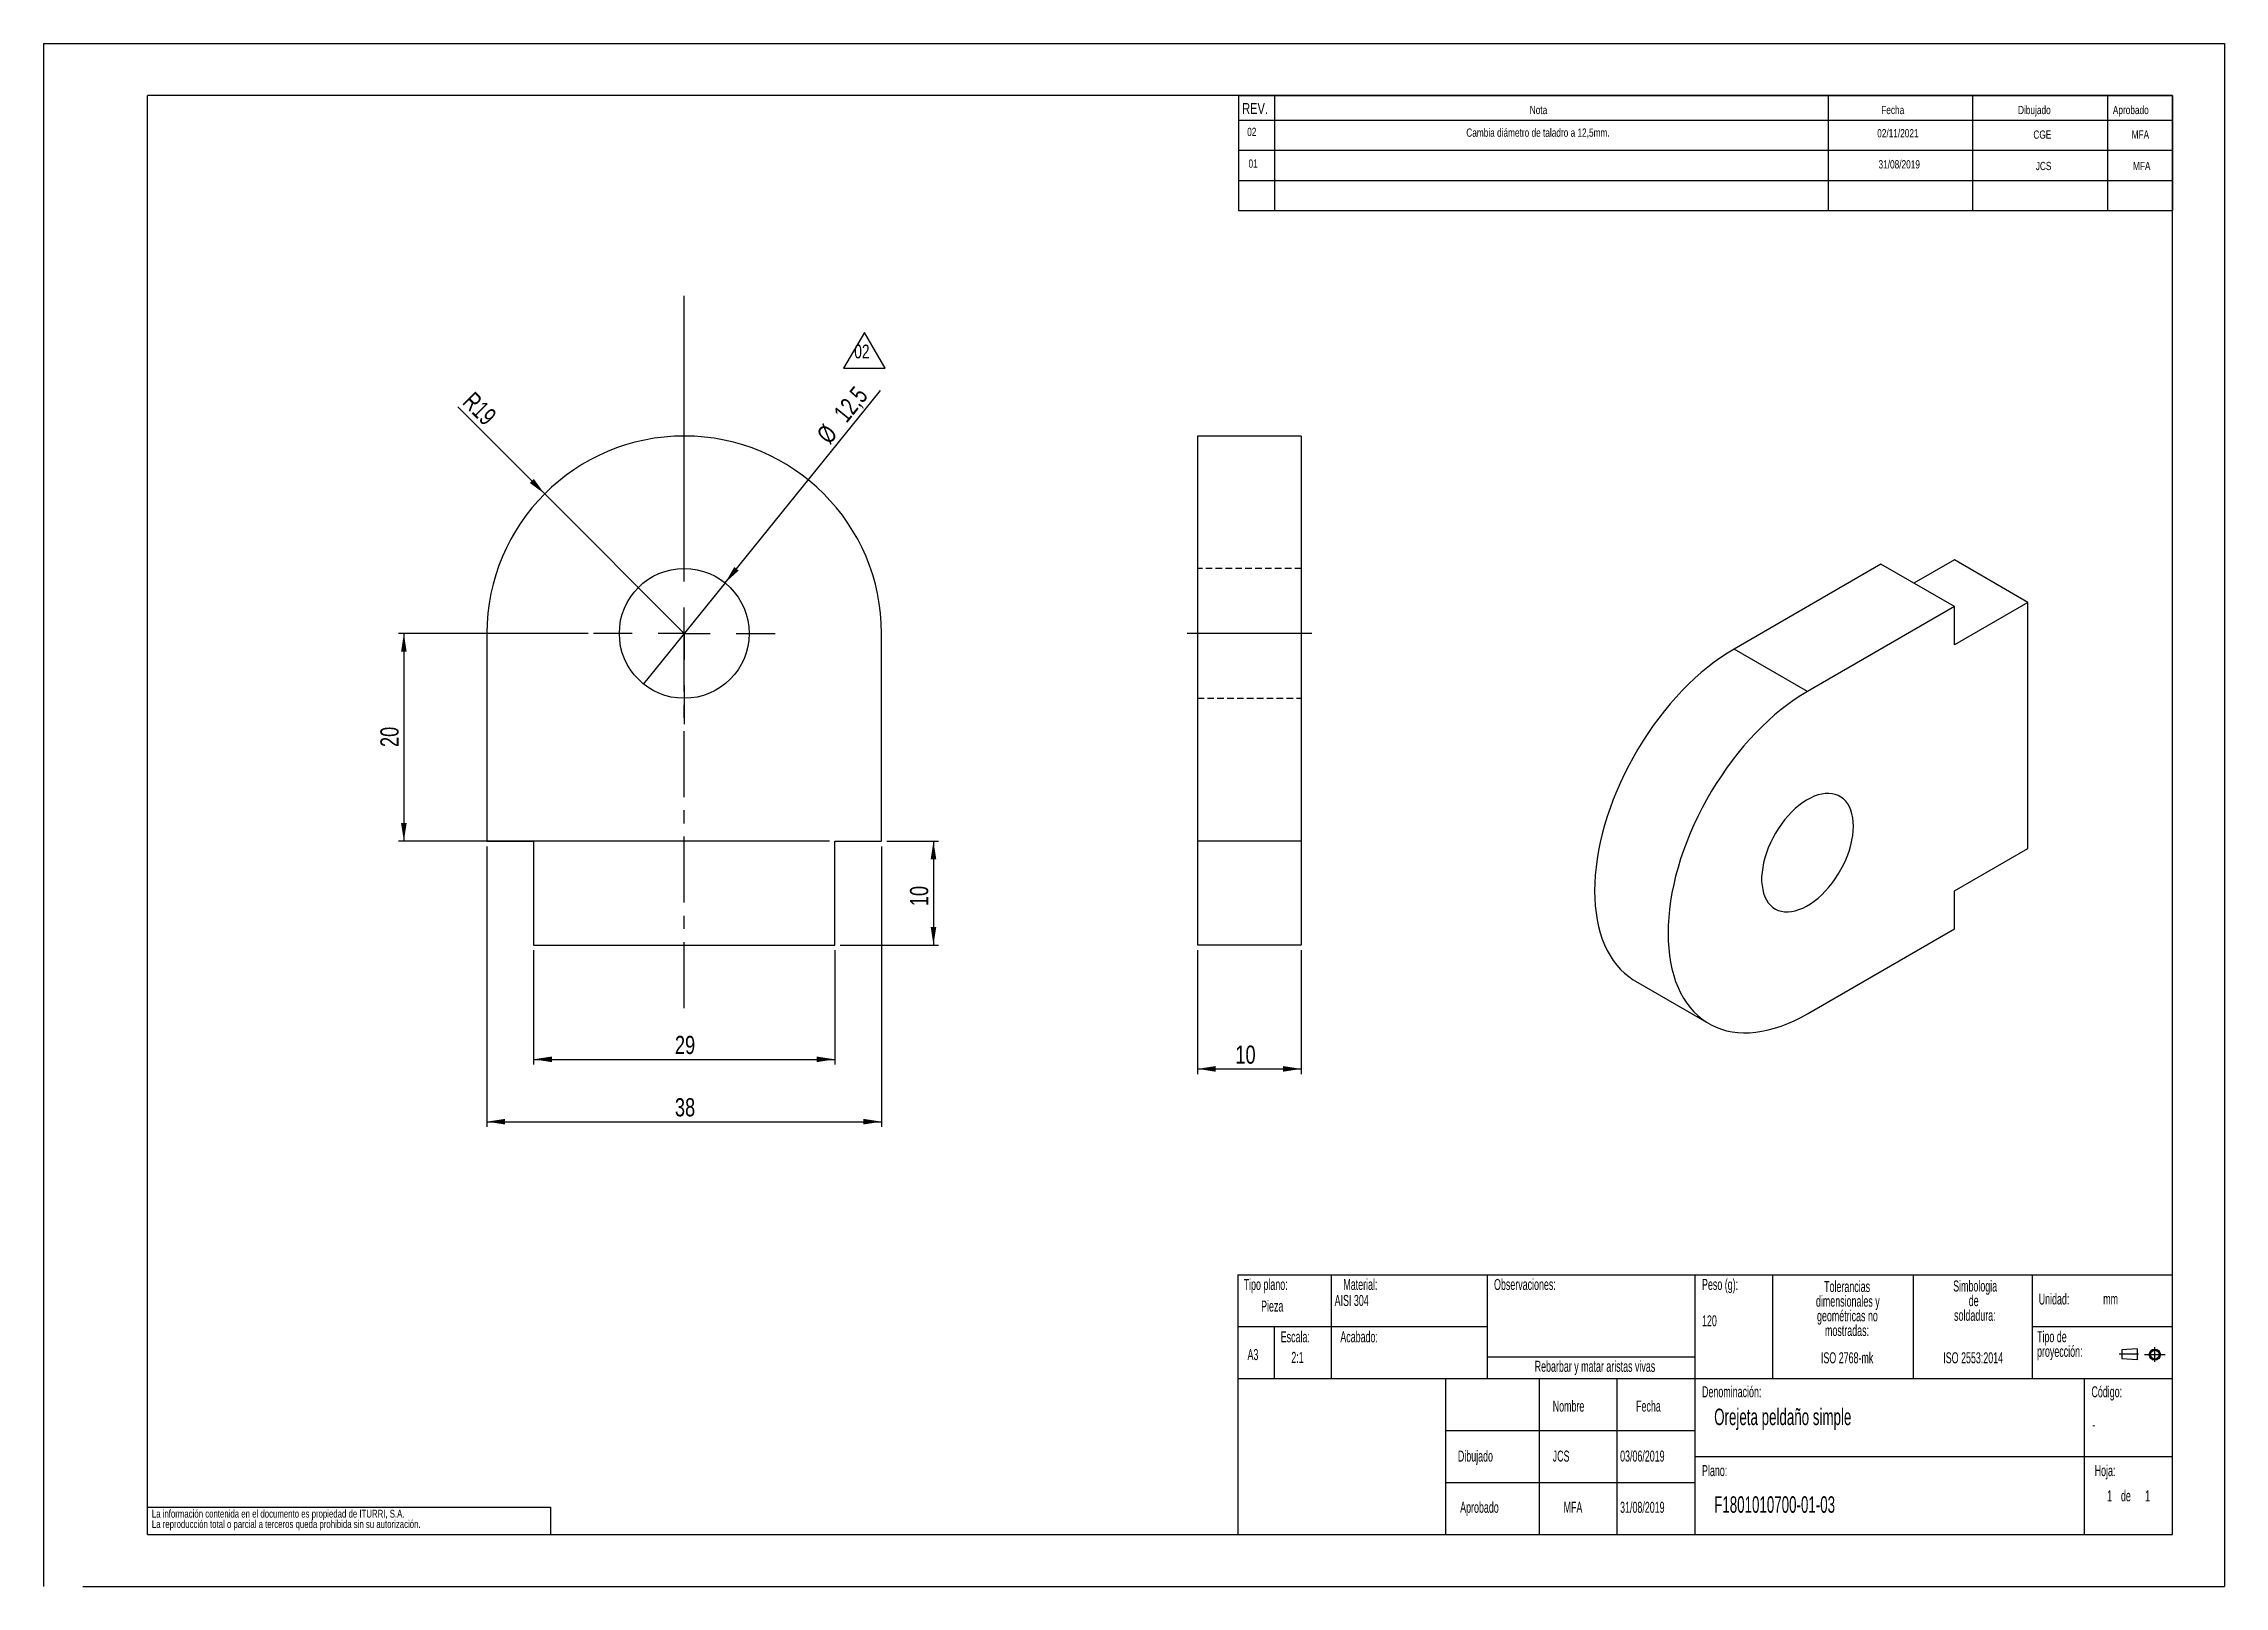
# Model space of a CAD drawing. Extents: x 0 to 1413, y 0 to 406.
# Drawn here: x 0 to 210, y 0 to 148.5 of the extents above.
import ezdxf

# ---------------------------------------------------------------- set-up
doc = ezdxf.new("R2010")
doc.units = 0
doc.header["$LTSCALE"] = 0.5
doc.linetypes.add('CENTERX2', pattern=[20.32, 12.7, -2.54, 2.54, -2.54])
doc.linetypes.add('HIDDEN', pattern=[1.905, 1.27, -0.635])
doc.layers.get('0').update_dxf_attribs({"linetype": 'CONTINUOUS'})
doc.layers.add('FORMATO', color=7, linetype='CONTINUOUS')
doc.layers.add('SLD-0', color=179, linetype='CONTINUOUS')
doc.styles.add('SLDTEXTSTYLE0', font='TXT', dxfattribs={"width": 0.75})
doc.styles.add('SLDTEXTSTYLE1', font='TXT', dxfattribs={"width": 0.605})
doc.dimstyles.new('SLDDIMSTYLE0', dxfattribs={"dimtxt": 1.75, "dimasz": 1.75, "dimexe": 0, "dimexo": 0.0625, "dimgap": 0.4375, "dimtad": 1, "dimdec": 1, "dimrnd": 1e-09, "dimzin": 12, "dimtxsty": 'SLDTEXTSTYLE0', "dimsah": 1, "dimcen": 0.09, "dimazin": 3, "dimtfac": 1, "dimtdec": 1, "dimtofl": 0, "dimtmove": 0, "dimatfit": 3, "dimtolj": 1, "dimtzin": 12})
doc.dimstyles.new('SLDDIMSTYLE1', dxfattribs={"dimtxt": 1.75, "dimasz": 1.75, "dimexe": 0, "dimexo": 0.0625, "dimgap": 0.4375, "dimtad": 1, "dimdec": 1, "dimrnd": 1e-09, "dimzin": 12, "dimtxsty": 'SLDTEXTSTYLE0', "dimsah": 1, "dimcen": 0.09, "dimazin": 3, "dimtfac": 1, "dimtdec": 1, "dimtmove": 0, "dimatfit": 3, "dimtolj": 1, "dimtzin": 12})
doc.dimstyles.new('SLDDIMSTYLE2', dxfattribs={"dimtxt": 1.75, "dimasz": 1.75, "dimexe": 0, "dimexo": 0.0625, "dimgap": 0.4375, "dimtad": 1, "dimdec": 1, "dimrnd": 1e-09, "dimzin": 12, "dimtxsty": 'SLDTEXTSTYLE0', "dimblk1": 'NONE', "dimsah": 1, "dimcen": 0, "dimazin": 3, "dimtfac": 1, "dimtdec": 1, "dimtmove": 0, "dimatfit": 3, "dimtolj": 1, "dimtzin": 12})
doc.dimstyles.new('SLDDIMSTYLE3', dxfattribs={"dimtxt": 1.75, "dimasz": 1.75, "dimexe": 0, "dimexo": 0.0625, "dimgap": 0.4375, "dimtad": 1, "dimdec": 1, "dimrnd": 1e-09, "dimzin": 12, "dimtxsty": 'SLDTEXTSTYLE0', "dimsah": 1, "dimcen": 0, "dimazin": 3, "dimtfac": 1, "dimtdec": 1, "dimtofl": 0, "dimtmove": 0, "dimatfit": 3, "dimtolj": 1, "dimtzin": 12})

# ---------------------------------------------------------------- blocks, each defined once
blk = doc.blocks.new('BLOQUE3')
at = {"color": 7, "linetype": 'CENTERX2'}
for p, q in [((198.96, 65.03), (197.4, 65.03)), ((199.44, 65.01), (201.08, 65.01)), ((200.26, 64.42), (200.26, 65.6))]:
    blk.add_line(p, q, dxfattribs=at)
at = {"color": 7, "linetype": 'CONTINUOUS'}
for p, q in [((198.84, 65.47), (197.62, 65.38)), ((197.62, 65.38), (197.62, 64.67)), ((198.84, 65.47), (198.84, 64.58)), ((198.84, 64.58), (197.62, 64.67))]:
    blk.add_line(p, q, dxfattribs=at)
for radius in [0.446, 0.357]:
    blk.add_circle((200.26, 65.01), radius, dxfattribs=at)
blk = doc.blocks.new('SW_NOTE_0_1')
at = {"layer": 'SLD-0', "color": 0, "attachment_point": 2, "style": 'SLDTEXTSTYLE1'}
for s, insert, char_height in [('dimensionales y', (3.77, -0.05), 1.0583), ('Tolerancias', (3.7, 1.36), 1.0583), ('geométricas no', (3.73, -1.46), 1.0583), ('mostradas:', (3.69, -2.87), 1.058)]:
    blk.add_mtext(s, dxfattribs=dict(at, insert=insert, char_height=char_height))
blk = doc.blocks.new('SW_NOTE_0_2')
at = {"layer": 'SLD-0', "color": 0, "attachment_point": 1, "style": 'SLDTEXTSTYLE1'}
for s, insert, char_height in [('Tipo de', (0, 1.36), 1.058), ('proyección:', (0, -0.05), 1.0583)]:
    blk.add_mtext(s, dxfattribs=dict(at, insert=insert, char_height=char_height))
blk = doc.blocks.new('SW_NOTE_0_3')
at = {"layer": 'SLD-0', "color": 0, "char_height": 1.058, "attachment_point": 2, "style": 'SLDTEXTSTYLE1'}
for s, insert in [('Simbologia', (3.56, 1.36)), ('de', (3.42, -0.05)), ('soldadura:', (3.53, -1.46))]:
    blk.add_mtext(s, dxfattribs=dict(at, insert=insert))
blk = doc.blocks.new('SW_NOTE_0_4')
at = {"layer": 'SLD-0', "color": 0, "char_height": 0.75, "attachment_point": 1, "style": 'SLDTEXTSTYLE0'}
for s, insert in [('La información contenida en el documento es propiedad de ITURRI, S.A.', (0, 0.96)), ('La reproducción total o parcial a terceros queda prohibida sin su autorización.', (0, -0.04))]:
    blk.add_mtext(s, dxfattribs=dict(at, insert=insert))
blk = doc.blocks.new('SW_NOTE_0_5')
at = {"layer": 'SLD-0', "color": 0, "attachment_point": 2, "style": 'SLDTEXTSTYLE1'}
for s, insert, char_height in [('dimensionales y', (3.77, -0.05), 1.0583), ('Tolerancias', (3.7, 1.36), 1.0583), ('geométricas no', (3.73, -1.46), 1.0583), ('mostradas:', (3.69, -2.87), 1.058)]:
    blk.add_mtext(s, dxfattribs=dict(at, insert=insert, char_height=char_height))
blk = doc.blocks.new('SW_NOTE_0_6')
at = {"layer": 'SLD-0', "color": 0, "attachment_point": 1, "style": 'SLDTEXTSTYLE1'}
for s, insert, char_height in [('Tipo de', (0, 1.36), 1.058), ('proyección:', (0, -0.05), 1.0583)]:
    blk.add_mtext(s, dxfattribs=dict(at, insert=insert, char_height=char_height))
blk = doc.blocks.new('SW_NOTE_0_7')
at = {"layer": 'SLD-0', "color": 0, "char_height": 1.058, "attachment_point": 2, "style": 'SLDTEXTSTYLE1'}
for s, insert in [('Simbologia', (3.56, 1.36)), ('de', (3.42, -0.05)), ('soldadura:', (3.53, -1.46))]:
    blk.add_mtext(s, dxfattribs=dict(at, insert=insert))
blk = doc.blocks.new('SW_NOTE_0_8')
at = {"layer": 'SLD-0', "color": 0, "char_height": 0.75, "attachment_point": 1, "style": 'SLDTEXTSTYLE0'}
for s, insert in [('La información contenida en el documento es propiedad de ITURRI, S.A.', (0, 0.96)), ('La reproducción total o parcial a terceros queda prohibida sin su autorización.', (0, -0.04))]:
    blk.add_mtext(s, dxfattribs=dict(at, insert=insert))
blk = doc.blocks.new('SW_NOTE_0')
at = {"layer": 'FORMATO', "color": 0, "insert": (0, 8.5), "char_height": 6.61, "attachment_point": 1, "style": 'SLDTEXTSTYLE0'}
blk.add_mtext('02', dxfattribs=at)
blk = doc.blocks.new('SIMBOLO_REV2')
at = {"layer": 'FORMATO'}
for p, q in [((100.7, 810.2), (90.7, 792.9)), ((110.7, 792.9), (100.7, 810.2)), ((90.7, 792.9), (110.7, 792.9))]:
    blk.add_line(p, q, dxfattribs=at)
at = {"layer": 'FORMATO', "color": 7}
blk.add_blockref('SW_NOTE_0', (95.8, 795.8), dxfattribs=at)
blk = doc.blocks.new('_D')
at = {"layer": 'FORMATO', "color": 7}
for p, q in [((47.19, 61.23), (47.19, 50.23)), ((76.19, 61.23), (76.19, 50.23)), ((47.19, 50.73), (76.19, 50.73))]:
    blk.add_line(p, q, dxfattribs=at)
for points in [[(47.19, 50.73), (48.94, 50.46), (48.94, 51)], [(76.19, 50.73), (74.44, 51), (74.44, 50.46)]]:
    blk.add_solid(points, dxfattribs=at)
at = {"layer": 'FORMATO', "color": 7, "insert": (60.79, 52.99), "char_height": 1.75, "attachment_point": 1, "style": 'SLDTEXTSTYLE0'}
blk.add_mtext('29', dxfattribs=at)
blk = doc.blocks.new('_D_1')
at = {"layer": 'FORMATO', "color": 7}
for p, q in [((42.69, 71.23), (42.69, 44.23)), ((80.69, 71.23), (80.69, 44.23)), ((42.69, 44.73), (80.69, 44.73))]:
    blk.add_line(p, q, dxfattribs=at)
for points in [[(42.69, 44.73), (44.44, 44.46), (44.44, 45)], [(80.69, 44.73), (78.94, 45), (78.94, 44.46)]]:
    blk.add_solid(points, dxfattribs=at)
at = {"layer": 'FORMATO', "color": 7, "insert": (60.79, 46.99), "char_height": 1.75, "attachment_point": 1, "style": 'SLDTEXTSTYLE0'}
blk.add_mtext('38', dxfattribs=at)
blk = doc.blocks.new('_D_2')
at = {"layer": 'FORMATO', "color": 7}
for p, q in [((81.19, 71.73), (86.19, 71.73)), ((85.69, 71.73), (85.69, 61.73)), ((76.69, 61.73), (86.19, 61.73))]:
    blk.add_line(p, q, dxfattribs=at)
for points in [[(85.69, 71.73), (85.42, 69.98), (85.96, 69.98)], [(85.69, 61.73), (85.96, 63.48), (85.42, 63.48)]]:
    blk.add_solid(points, dxfattribs=at)
at = {"layer": 'FORMATO', "color": 7, "insert": (83.43, 65.47), "char_height": 1.75, "attachment_point": 1, "rotation": 90, "style": 'SLDTEXTSTYLE0'}
blk.add_mtext('10', dxfattribs=at)
blk = doc.blocks.new('_D_3')
at = {"layer": 'FORMATO', "color": 7}
for p, q in [((52.44, 91.73), (34.19, 91.73)), ((34.69, 91.73), (34.69, 71.73)), ((75.69, 71.73), (34.19, 71.73))]:
    blk.add_line(p, q, dxfattribs=at)
for points in [[(34.69, 91.73), (34.42, 89.98), (34.96, 89.98)], [(34.69, 71.73), (34.96, 73.48), (34.42, 73.48)]]:
    blk.add_solid(points, dxfattribs=at)
at = {"layer": 'FORMATO', "color": 7, "insert": (32.43, 80.79), "char_height": 1.75, "attachment_point": 1, "rotation": 90, "style": 'SLDTEXTSTYLE0'}
blk.add_mtext('20', dxfattribs=at)
blk = doc.blocks.new('_D_4')
at = {"layer": 'FORMATO', "color": 7}
for q in [(80.58, 115.1), (57.76, 86.87)]:
    blk.add_line((65.62, 96.59), q, dxfattribs=at)
blk.add_solid([(65.62, 96.59), (66.93, 97.78), (66.51, 98.12)], dxfattribs=at)
at = {"layer": 'FORMATO', "color": 7, "char_height": 1.75, "attachment_point": 1, "rotation": 51.0491, "style": 'SLDTEXTSTYLE0'}
for s, insert in [('12,5', (75.96, 113.01)), ('%%c', (74.32, 110.94))]:
    blk.add_mtext(s, dxfattribs=dict(at, insert=insert))
blk = doc.blocks.new('_NONE')
blk = doc.blocks.new('_D_5')
at = {"layer": 'FORMATO', "color": 7}
for q in [(39.88, 113.54), (61.69, 91.73)]:
    blk.add_line((48.25, 105.16), q, dxfattribs=at)
blk.add_solid([(48.25, 105.16), (47.21, 106.59), (46.82, 106.21)], dxfattribs=at)
at = {"layer": 'FORMATO', "color": 7, "insert": (41.47, 115.13), "char_height": 1.75, "attachment_point": 1, "rotation": 315, "style": 'SLDTEXTSTYLE0'}
blk.add_mtext('R19', dxfattribs=at)
blk = doc.blocks.new('SW_CENTERMARKSYMBOL_0')
at = {"layer": 'FORMATO', "color": 0}
for p, q in [((0, 5), (0, 32.49)), ((0, 0), (0, 2.5)), ((-5, 0), (-8.75, 0)), ((0, 0), (-2.5, 0)), ((0, 0), (2.5, 0)), ((0, 0), (0, -2.5)), ((5, 0), (8.75, 0)), ((0, -5), (0, -8.75))]:
    blk.add_line(p, q, dxfattribs=at)
blk = doc.blocks.new('_D_6')
at = {"layer": 'FORMATO', "color": 7}
for p, q in [((111.11, 61.23), (111.11, 49.31)), ((121.11, 61.23), (121.11, 49.31)), ((111.11, 49.81), (121.11, 49.81))]:
    blk.add_line(p, q, dxfattribs=at)
for points in [[(111.11, 49.81), (112.86, 49.54), (112.86, 50.08)], [(121.11, 49.81), (119.36, 50.08), (119.36, 49.54)]]:
    blk.add_solid(points, dxfattribs=at)
at = {"layer": 'FORMATO', "color": 7, "insert": (114.76, 52.06), "char_height": 1.75, "attachment_point": 1, "style": 'SLDTEXTSTYLE0'}
blk.add_mtext('10', dxfattribs=at)

msp = doc.modelspace()

# ---------------------------------------------------------------- linework, layer by layer
at = {"color": 7, "linetype": 'CONTINUOUS'}
for p, q in [((0, 148.5), (210, 148.5)), ((0, 148.5), (0, 0)), ((210, 148.5), (210, 0)), ((205, 143.5), (10, 143.5)), ((10, 5), (10, 143.5)), ((205, 5), (205, 143.5)), ((121.11, 110.73), (111.11, 110.73)), ((111.11, 110.73), (111.11, 91.73)), ((121.11, 110.73), (121.11, 91.73)), ((184, 98.8), (180.11, 96.55)), ((191.07, 94.71), (184, 98.8)), ((176.93, 98.39), (162.79, 90.22)), ((184, 94.31), (176.93, 98.39)), ((191.07, 94.71), (184, 90.63)), ((191.07, 71.03), (191.07, 94.71)), ((184, 94.31), (169.86, 86.14)), ((184, 90.63), (184, 94.31)), ((42.69, 91.73), (42.69, 71.73)), ((80.69, 71.73), (80.69, 91.73)), ((121.11, 91.73), (111.11, 91.73)), ((111.11, 91.73), (111.11, 71.73)), ((121.11, 91.73), (121.11, 71.73)), ((169.86, 86.14), (162.79, 90.22)), ((42.69, 71.73), (47.19, 71.73)), ((47.19, 71.73), (47.19, 61.73)), ((76.19, 61.73), (76.19, 71.73)), ((76.19, 71.73), (80.69, 71.73)), ((121.11, 71.73), (111.11, 71.73)), ((111.11, 71.73), (111.11, 61.73)), ((121.11, 71.73), (121.11, 61.73)), ((184, 66.95), (191.07, 71.03)), ((184, 63.28), (184, 66.95)), ((169.86, 55.11), (184, 63.28)), ((47.19, 61.73), (76.19, 61.73)), ((121.11, 61.73), (111.11, 61.73)), ((153.29, 58.25), (160.36, 54.17)), ((115, 30), (205, 30)), ((115, 30), (115, 5)), ((10, 5), (205, 5)), ((3.77, 0), (210, 0))]:
    msp.add_line(p, q, dxfattribs=at)
at = {"color": 7, "linetype": 'HIDDEN'}
for p, q in [((121.11, 97.98), (111.11, 97.98)), ((121.11, 91.73), (111.11, 91.73)), ((111.11, 85.48), (121.11, 85.48))]:
    msp.add_line(p, q, dxfattribs=at)
at = {"color": 7, "linetype": 'CONTINUOUS', "flags": 128}
for points in [[(162.79, 90.22), (162.15, 89.84), (161.51, 89.42), (160.88, 88.96), (160.25, 88.48), (159.62, 87.96), (159, 87.41), (158.39, 86.83), (157.8, 86.23), (157.21, 85.6), (156.63, 84.95), (156.07, 84.27), (155.53, 83.57), (155, 82.85), (154.48, 82.11), (153.99, 81.36), (153.52, 80.59), (153.07, 79.8), (152.64, 79.01), (152.23, 78.2), (151.85, 77.39), (151.49, 76.57), (151.15, 75.75), (150.85, 74.92), (150.57, 74.1), (150.32, 73.28), (150.09, 72.45), (149.9, 71.64), (149.73, 70.83), (149.6, 70.03), (149.49, 69.24), (149.41, 68.46), (149.37, 67.7), (149.35, 66.95), (149.37, 66.22), (149.41, 65.51), (149.49, 64.82), (149.6, 64.16), (149.73, 63.51), (149.9, 62.9), (150.09, 62.31), (150.32, 61.74), (150.57, 61.21), (150.85, 60.71), (151.15, 60.24), (151.49, 59.8), (151.85, 59.39), (152.23, 59.02), (152.64, 58.69), (153.07, 58.39), (153.29, 58.25)], [(169.86, 86.14), (169.22, 85.76), (168.58, 85.33), (167.95, 84.88), (167.32, 84.39), (166.69, 83.88), (166.07, 83.33), (165.47, 82.75), (164.87, 82.15), (164.28, 81.52), (163.7, 80.86), (163.14, 80.19), (162.6, 79.49), (162.07, 78.77), (161.56, 78.03), (161.06, 77.27), (160.59, 76.5), (160.14, 75.72), (159.71, 74.93), (159.3, 74.12), (158.92, 73.31), (158.56, 72.49), (158.22, 71.67), (157.92, 70.84), (157.64, 70.02), (157.39, 69.19), (157.16, 68.37), (156.97, 67.56), (156.8, 66.75), (156.67, 65.95), (156.56, 65.16), (156.49, 64.38), (156.44, 63.62), (156.43, 62.87), (156.44, 62.14), (156.49, 61.43), (156.56, 60.74), (156.67, 60.08), (156.8, 59.43), (156.97, 58.81), (157.16, 58.22), (157.39, 57.66), (157.64, 57.13), (157.92, 56.62), (158.22, 56.15), (158.56, 55.72), (158.92, 55.31), (159.3, 54.94), (159.71, 54.61), (160.14, 54.31), (160.59, 54.05), (161.06, 53.82), (161.56, 53.64), (162.07, 53.49), (162.6, 53.38), (163.14, 53.31), (163.7, 53.28), (164.28, 53.29), (164.87, 53.34), (165.47, 53.43), (166.07, 53.56), (166.69, 53.72), (167.32, 53.93), (167.95, 54.17), (168.58, 54.45), (169.22, 54.76), (169.86, 55.11)], [(174.28, 73.18), (174.26, 73.6), (174.22, 73.99), (174.14, 74.37), (174.03, 74.72), (173.9, 75.03), (173.73, 75.32), (173.54, 75.58), (173.32, 75.8), (173.08, 75.98), (172.82, 76.13), (172.53, 76.23), (172.23, 76.3), (171.91, 76.33), (171.57, 76.32), (171.23, 76.27), (170.87, 76.18), (170.51, 76.05), (170.14, 75.88), (169.77, 75.68), (169.4, 75.44), (169.03, 75.16), (168.67, 74.86), (168.32, 74.52), (167.98, 74.16), (167.65, 73.77), (167.34, 73.36), (167.04, 72.93), (166.77, 72.49), (166.51, 72.03), (166.28, 71.56), (166.08, 71.09), (165.9, 70.61), (165.75, 70.13), (165.63, 69.66), (165.54, 69.19), (165.48, 68.74), (165.44, 68.29), (165.44, 67.86), (165.48, 67.46), (165.54, 67.07), (165.63, 66.71), (165.75, 66.38), (165.9, 66.07), (166.08, 65.8), (166.28, 65.56), (166.51, 65.36), (166.77, 65.2), (167.04, 65.07), (167.34, 64.98), (167.65, 64.93), (167.98, 64.92), (168.32, 64.95), (168.67, 65.03), (169.03, 65.14), (169.4, 65.29), (169.77, 65.47), (170.14, 65.69), (170.51, 65.95), (170.87, 66.24), (171.23, 66.56), (171.57, 66.91), (171.91, 67.29), (172.23, 67.69), (172.53, 68.1), (172.82, 68.54), (173.08, 68.99), (173.32, 69.46), (173.54, 69.93), (173.73, 70.4), (173.9, 70.88), (174.03, 71.36), (174.14, 71.83), (174.22, 72.29), (174.26, 72.74), (174.28, 73.18)]]:
    msp.add_lwpolyline(points, dxfattribs=at)
at = {"color": 7, "linetype": 'CONTINUOUS'}
msp.add_circle((61.69, 91.73), 6.25, dxfattribs=at)
msp.add_arc((61.69, 91.73), 19, 0, 180, dxfattribs=at)
at = {"layer": 'FORMATO'}
for p, q in [((115.05, 143.5), (205, 143.5)), ((115.05, 143.5), (115.05, 132.43)), ((118.52, 143.5), (118.52, 132.43)), ((171.83, 143.5), (171.83, 132.43)), ((185.73, 143.5), (185.73, 132.43)), ((198.76, 143.5), (198.76, 132.43)), ((205, 143.5), (205, 132.43)), ((115.05, 141.13), (205, 141.13)), ((115.05, 138.23), (205, 138.23)), ((115.05, 135.33), (205, 135.33)), ((115.05, 132.43), (205, 132.43))]:
    msp.add_line(p, q, dxfattribs=at)
at = {"layer": 'FORMATO', "color": 7, "linetype": 'CENTERX2'}
for p, q in [((61.69, 55.66), (61.69, 93.73)), ((122.11, 91.73), (110.11, 91.73))]:
    msp.add_line(p, q, dxfattribs=at)
at = {"layer": 'SLD-0'}
for p, q in [((124, 30), (124, 20)), ((139, 30), (139, 20)), ((159, 30), (159, 20)), ((166.5, 30), (166.5, 20)), ((180.04, 30), (180.04, 20)), ((191.5, 30), (191.5, 20)), ((115, 25), (124, 25)), ((118.5, 25), (118.5, 20)), ((124, 25), (139, 25)), ((191.5, 25), (205, 25)), ((139, 22.08), (159, 22.08)), ((115, 20), (205, 20)), ((135, 20), (135, 5)), ((144, 20), (144, 5)), ((151.5, 20), (151.5, 5)), ((159, 20), (159, 5)), ((196.5, 20), (196.5, 5)), ((135, 15), (159, 15)), ((159, 12.5), (196.5, 12.5)), ((196.5, 12.5), (205, 12.5)), ((135, 10), (159, 10)), ((10, 7.62), (48.81, 7.62)), ((48.81, 7.62), (48.81, 5))]:
    msp.add_line(p, q, dxfattribs=at)

# ---------------------------------------------------------------- block references
at = {"color": 7, "linetype": 'CONTINUOUS', "xscale": 1.2, "yscale": 1.2, "zscale": 1.2}
msp.add_blockref('BLOQUE3', (-37.01, -55.7), dxfattribs=at)
msp.add_blockref('BLOQUE3', (-37.01, -55.7), dxfattribs=at)
at = {"layer": 'FORMATO', "color": 7}
msp.add_blockref('SW_CENTERMARKSYMBOL_0', (61.69, 91.73), dxfattribs=at)
at = {"layer": 'FORMATO', "xscale": 0.2, "yscale": 0.2, "zscale": 0.2}
msp.add_blockref('SIMBOLO_REV2', (58.9, -41.33), dxfattribs=at)
at = {"layer": 'SLD-0'}
for name, p in [('SW_NOTE_0_1', (169.97, 28.03)), ('SW_NOTE_0_5', (169.97, 28.03)), ('SW_NOTE_0_3', (182.44, 28.08)), ('SW_NOTE_0_7', (182.44, 28.08)), ('SW_NOTE_0_2', (191.96, 23.2)), ('SW_NOTE_0_6', (191.96, 23.2)), ('SW_NOTE_0_4', (10.42, 6.41)), ('SW_NOTE_0_8', (10.42, 6.41))]:
    msp.add_blockref(name, p, dxfattribs=at)

# ---------------------------------------------------------------- texts
at = {"layer": 'FORMATO', "style": 'SLDTEXTSTYLE0'}
for s, insert, char_height, attachment_point in [('REV.', (115.42, 142.78), 1.058, 1), ('Nota', (143.11, 142.51), 0.794, 1), ('Fecha', (176.96, 142.51), 0.794, 1), ('Dibujado', (190.13, 142.51), 0.794, 1), ('Aprobado', (199.26, 142.51), 0.794, 1), ('02', (116.34, 140.4), 0.794, 2), ('Cambia diámetro de taladro a 12,5mm.', (143.9, 140.33), 0.7937, 2), ('02/11/2021', (178.56, 140.27), 0.794, 2), ('CGE', (192.47, 140.14), 0.794, 2), ('MFA', (201.91, 140.14), 0.794, 2), ('01', (116.47, 137.35), 0.794, 2), ('31/08/2019', (178.69, 137.28), 0.794, 2), ('JCS', (192.59, 137.12), 0.794, 2), ('MFA', (202.04, 137.12), 0.794, 2)]:
    msp.add_mtext(s, dxfattribs=dict(at, insert=insert, char_height=char_height, attachment_point=attachment_point))
at = {"layer": 'SLD-0', "style": 'SLDTEXTSTYLE1'}
for s, insert, char_height, attachment_point in [('Tipo plano:', (115.56, 29.59), 1.0583, 1), ('Tipo plano:', (115.56, 29.59), 1.0583, 1), ('Material:', (125.16, 29.59), 1.058, 1), ('Material:', (125.16, 29.59), 1.058, 1), ('Observaciones:', (139.67, 29.59), 1.0583, 1), ('Observaciones:', (139.67, 29.59), 1.0583, 1), ('Peso (g):', (159.7, 29.59), 1.058, 1), ('Peso (g):', (159.7, 29.59), 1.058, 1), ('Pieza', (117.24, 27.51), 1.058, 1), ('Pieza', (117.24, 27.51), 1.058, 1), ('AISI 304', (124.32, 28.05), 1.058, 1), ('AISI 304', (124.32, 28.05), 1.058, 1), ('Unidad:', (192.12, 28.19), 1.058, 1), ('Unidad:', (192.12, 28.19), 1.058, 1), ('mm', (198.33, 28.19), 1.058, 1), ('mm', (198.33, 28.19), 1.058, 1), ('120', (159.7, 26.09), 1.058, 1), ('120', (159.7, 26.09), 1.058, 1), ('Escala:', (119.13, 24.55), 1.058, 1), ('Escala:', (119.13, 24.55), 1.058, 1), ('Acabado:', (124.87, 24.55), 1.058, 1), ('Acabado:', (124.87, 24.55), 1.058, 1), ('A3', (115.93, 22.84), 1.058, 1), ('A3', (115.93, 22.84), 1.058, 1), ('2:1', (120.15, 22.57), 1.058, 1), ('2:1', (120.15, 22.57), 1.058, 1), ('Rebarbar y matar aristas vivas', (149.39, 21.71), 1.0583, 2), ('Rebarbar y matar aristas vivas', (149.39, 21.71), 1.0583, 2), ('ISO 2768-mk', (173.67, 22.53), 1.0583, 2), ('ISO 2768-mk', (173.67, 22.53), 1.0583, 2), ('ISO 2553:2014', (185.81, 22.53), 1.0583, 2), ('ISO 2553:2014', (185.81, 22.53), 1.0583, 2), ('Denominación:', (159.7, 19.26), 1.0583, 1), ('Denominación:', (159.7, 19.26), 1.0583, 1), ('Código:', (197.2, 19.26), 1.058, 1), ('Código:', (197.2, 19.26), 1.058, 1), ('Nombre', (145.32, 17.88), 1.058, 1), ('Nombre', (145.32, 17.88), 1.058, 1), ('Fecha', (153.35, 17.88), 1.058, 1), ('Fecha', (153.35, 17.88), 1.058, 1), ('Orejeta peldaño simple', (160.87, 17.11), 1.5875, 1), ('Orejeta peldaño simple', (160.87, 17.11), 1.5875, 1), ('-', (197.29, 16.1), 1.06, 1), ('-', (197.29, 16.1), 1.06, 1), ('Dibujado', (136.19, 13.07), 1.058, 1), ('Dibujado', (136.19, 13.07), 1.058, 1), ('JCS', (145.32, 13.07), 1.058, 1), ('03/06/2019', (151.81, 13.07), 1.058, 1), ('Plano:', (159.7, 11.67), 1.058, 1), ('Plano:', (159.7, 11.67), 1.058, 1), ('Hoja:', (197.51, 11.67), 1.058, 1), ('Hoja:', (197.51, 11.67), 1.058, 1), ('F1801010700-01-03', (160.87, 8.67), 1.5875, 1), ('F1801010700-01-03', (160.87, 8.67), 1.5875, 1), ('1', (198.71, 9.24), 1.06, 1), ('1', (198.71, 9.24), 1.06, 1), ('1', (198.71, 9.24), 1.06, 1), ('1', (198.71, 9.24), 1.06, 1), ('de', (200.04, 9.24), 1.058, 1), ('de', (200.04, 9.24), 1.058, 1), ('de', (200.04, 9.24), 1.058, 1), ('de', (200.04, 9.24), 1.058, 1), ('1', (202.37, 9.24), 1.06, 1), ('1', (202.37, 9.24), 1.06, 1), ('1', (202.37, 9.24), 1.06, 1), ('1', (202.37, 9.24), 1.06, 1), ('Aprobado', (136.41, 8.14), 1.058, 1), ('Aprobado', (136.41, 8.14), 1.058, 1), ('MFA', (146.37, 8.14), 1.058, 1), ('31/08/2019', (151.81, 8.14), 1.058, 1)]:
    msp.add_mtext(s, dxfattribs=dict(at, insert=insert, char_height=char_height, attachment_point=attachment_point))

# ---------------------------------------------------------------- dimensions: what is measured, and where the dimension line sits
at = {"layer": 'FORMATO', "color": 7}
dim = msp.add_diameter_dim_2p(p1=(57.76, 86.87), p2=(65.62, 96.59), dimstyle='SLDDIMSTYLE2', dxfattribs=at)
dim.commit()
dim.dimension.update_dxf_attribs({"geometry": '_D_4', "text_midpoint": (78.35, 112.34), "dimtype": 163})
dim = msp.add_radius_dim(center=(61.69, 91.73), mpoint=(48.25, 105.16), dimstyle='SLDDIMSTYLE3', dxfattribs=at)
dim.commit()
dim.dimension.update_dxf_attribs({"geometry": '_D_5', "text_midpoint": (41.27, 112.15), "dimtype": 164})
for base, p1, p2, angle, dimstyle, picture, middle in [((34.69, 71.73), (52.94, 91.73), (76.19, 71.73), 90, 'SLDDIMSTYLE0', '_D_3', (34.69, 82.09)), ((85.69, 61.73), (80.69, 71.73), (76.19, 61.73), 90, 'SLDDIMSTYLE1', '_D_2', (85.69, 66.76)), ((121.11, 49.81), (111.11, 61.73), (121.11, 61.73), 0, 'SLDDIMSTYLE0', '_D_6', (116.05, 49.81))]:
    dim = msp.add_linear_dim(base=base, p1=p1, p2=p2, angle=angle, dimstyle=dimstyle, dxfattribs=at)
    dim.commit()
    dim.dimension.update_dxf_attribs({"geometry": picture, "text_midpoint": middle, "dimtype": 160})
for base, p1, p2, picture, middle in [((80.69, 44.73), (42.69, 71.73), (80.69, 71.73), '_D_1', (62.09, 44.73)), ((76.19, 50.73), (47.19, 61.73), (76.19, 61.73), '_D', (62.09, 50.73))]:
    dim = msp.add_linear_dim(base=base, p1=p1, p2=p2, dimstyle='SLDDIMSTYLE0', dxfattribs=at)
    dim.commit()
    dim.dimension.update_dxf_attribs({"geometry": picture, "text_midpoint": middle, "dimtype": 160})

doc.saveas('drawing.dxf')
